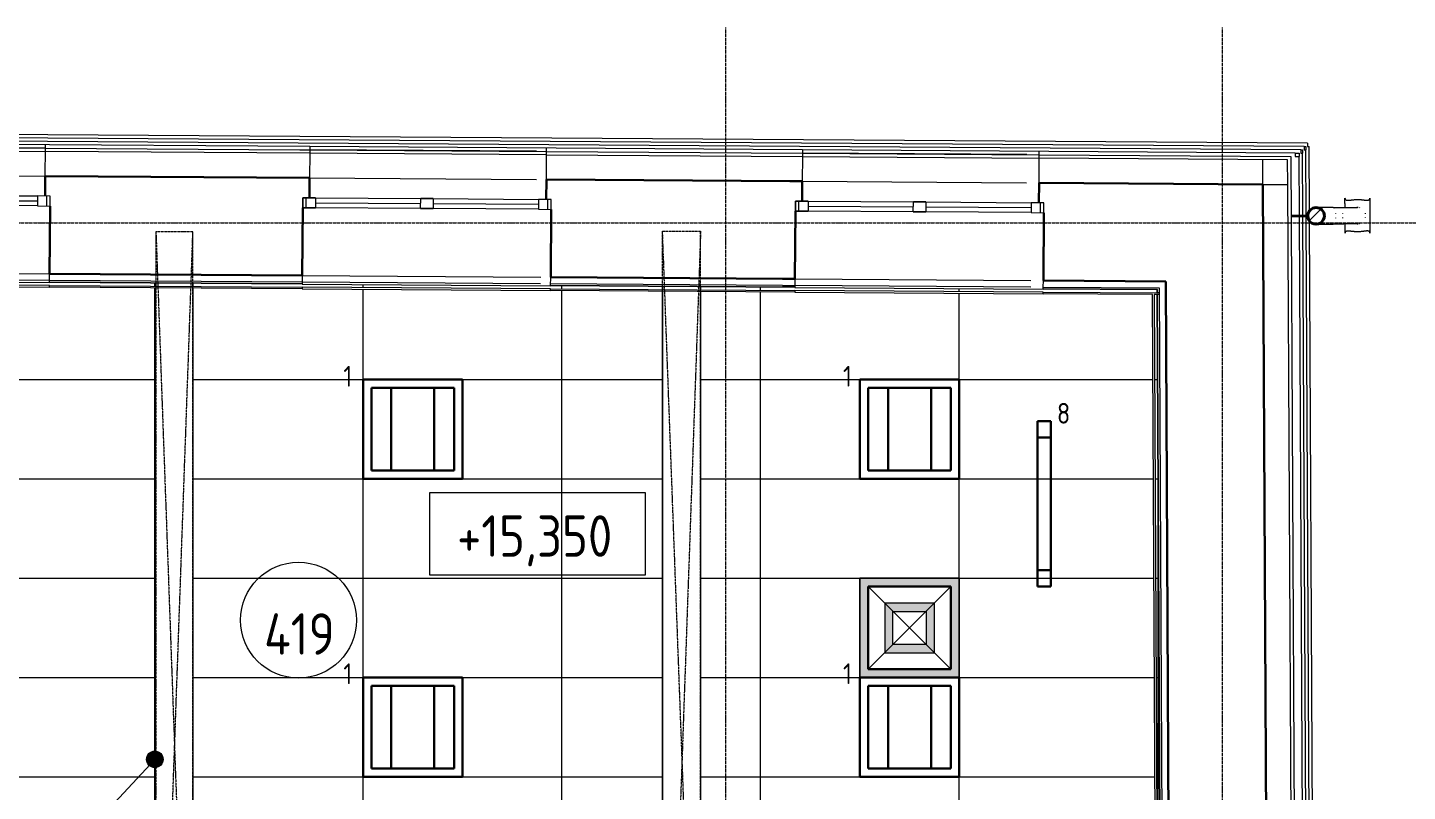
# Model space of a CAD drawing. Header units: millimetres. Extents: x -10051 to 73829, y -4843 to 44223.
# Drawn here: x -4216 to 4117, y 39611 to 44223 of the extents above; entities that cross this region are included whole.
import ezdxf

# ---------------------------------------------------------------- set-up
doc = ezdxf.new("R2010")
doc.units = ezdxf.units.MM
for name, pattern in [('ADSK_Линия сетки', [25, 20, -2.5, 0, -2.5]), ('ADSK_Штрих_ш3 п1_5', [4.5, 3, -1.5]), ('ADSK_Штрихпунктирная 2 точки_ш15 п1_5 п1_5 п1_5', [19.5, 15, -1.5, 0, -1.5, 0, -1.5])]:
    doc.linetypes.add(name, pattern=pattern)
for name, color, linetype, lineweight in [('_ Окна', 7, 'Continuous', 9), ('Аннотация', 7, 'Continuous', 20), ('Каркас', 7, 'Continuous', 18), ('Марки', 7, 'Continuous', 20), ('Марки помещений', 7, 'Continuous', 20), ('Обобщенные модели', 7, 'Continuous', 18), ('Окна', 7, 'Continuous', 9), ('Оси', 7, 'Continuous', 9), ('Отметки', 7, 'Continuous', 9), ('Потолки', 7, 'Continuous', 9), ('Потолки штриховка', 7, 'Continuous', 9), ('Стены внутренние', 7, 'Continuous', 18), ('Стены наружные', 7, 'Continuous', 18), ('Стены несущие', 7, 'Continuous', 30), ('Стены отделка', 7, 'Continuous', 30), ('Стены штриховка', 7, 'Continuous', 9), ('Узлы', 7, 'Continuous', 18)]:
    doc.layers.add(name, color=color, linetype=linetype, lineweight=lineweight)
doc.layers.add('Линии', color=7, linetype='Continuous', lineweight=9, true_color=0x00a600)
doc.styles.add('GOST Common_1', font='GOST_Common.ttf', dxfattribs={"width": 0.9, "height": 250})
doc.styles.add('GOST Common_2', font='GOST_Common.ttf', dxfattribs={"width": 0.9, "height": 250})
doc.styles.add('GOST Common_4', font='GOST_Common.ttf', dxfattribs={"width": 0.9, "height": 200})

# ---------------------------------------------------------------- blocks, each defined once
blk = doc.blocks.new('Водосток - Тип 1 _карниз больше 490мм_-5145492-План потолков 4-го этажа')
at = {"layer": 'Обобщенные модели', "lineweight": 9}
h = blk.add_hatch(dxfattribs=at)
h.set_pattern_fill('FP_10', color=256, style=0, pattern_type=2)
h.set_pattern_definition([(134.709, (43192.47, -3623.99), (-106.60335, -105.52595), [])])
h.paths.add_polyline_path([(173.7, 148.9), (173.3, 172.1), (164.1, 191.2), (144.7, 205.5), (125, 210), (103.3, 205), (85.9, 191.2), (76.3, 171.1), (76.5, 148.3), (85.9, 128.8), (103.3, 115), (125, 110), (148.3, 116.2), (164.1, 128.8), (173.3, 147.9)])
at = {"layer": 'Обобщенные модели'}
for p, q in [((18.8, 485), (24.9, 485)), ((225.1, 485), (231.2, 485)), ((24.9, 335), (18.8, 335)), ((231.2, 335), (225.1, 335)), ((75, 263.8), (75, 306.4)), ((75, 263.8), (75, 306.2)), ((75, 263.6), (75, 306.2)), ((175, 306.4), (175, 263.8)), ((175, 306.2), (175, 263.8)), ((175, 306.2), (175, 263.6)), ((120, 10), (120, 109.1)), ((130, 109.1), (130, 10))]:
    blk.add_line(p, q, dxfattribs=at)
at = {"layer": 'Обобщенные модели', "flags": 128}
for points in [[(75, 306.4), (75, 312), (75, 317.6), (75, 323.1), (75, 328.5), (75, 333.8), (75, 338.9), (75, 344), (75, 348.9), (75, 353.6), (75, 358.2), (75, 362.7), (75, 367), (75, 371.1), (75, 375.1), (75, 378.8), (75, 382.4), (75, 385.7), (75, 388.9), (75, 391.9), (75, 394.6), (75, 397.2), (75, 399.5), (75, 401.6), (75, 403.4), (75, 405.1), (75, 406.5), (75, 407.7), (75, 408.6), (75, 409.3), (75, 409.8), (75, 410), (75, 410)], [(175, 410), (175, 409.9), (175, 409.5), (175, 408.9), (175, 408.1), (175, 407), (175, 405.7), (175, 404.2), (175, 402.4), (175, 400.4), (175, 398.2), (175, 395.7), (175, 393), (175, 390.2), (175, 387.1), (175, 383.8), (175, 380.3), (175, 376.6), (175, 372.8), (175, 368.7), (175, 364.5), (175, 360.1), (175, 355.6), (175, 350.9), (175, 346), (175, 341), (175, 335.9), (175, 330.7), (175, 325.4), (175, 319.9), (175, 314.4), (175, 308.7), (175, 306.4)], [(75, 263.6), (75, 258), (75, 252.4), (75, 246.9), (75, 241.5), (75, 236.2), (75, 231.1), (75, 226), (75, 221.1), (75, 216.4), (75, 211.8), (75, 207.3), (75, 203), (75, 198.9), (75, 194.9), (75, 191.2), (75, 187.6), (75, 184.3), (75, 181.1), (75, 178.1), (75, 175.4), (75, 173)], [(175, 173), (175, 174.3), (175, 177), (175, 179.8), (175, 182.9), (175, 186.2), (175, 189.7), (175, 193.4), (175, 197.2), (175, 201.3), (175, 205.5), (175, 209.9), (175, 214.4), (175, 219.1), (175, 224), (175, 229), (175, 234.1), (175, 239.3), (175, 244.6), (175, 250.1), (175, 255.6), (175, 261.3), (175, 263.6)]]:
    blk.add_lwpolyline(points, dxfattribs=at)
at = {"layer": 'Обобщенные модели'}
for centre, radius, start, end in [((125, 410), 50, 163.32487, 166.67519), ((125, 410), 50, 103.32484, 106.67517), ((125, 410), 50, 73.32483, 76.67516), ((125, 410), 50, 13.32481, 16.67513), ((125, 410), 50, 174.54437, 183.38559), ((125, 410), 50, 356.72694, 5.45563), ((125, 160), 52, 90, 270), ((125, 160), 52, 270, 90)]:
    blk.add_arc(centre, radius, start, end, dxfattribs=at)
at = {"layer": 'Обобщенные модели', "lineweight": 40}
for start, end in [(90, 270), (270, 90)]:
    blk.add_arc((125, 160), 50, start, end, dxfattribs=at)
at = {"layer": 'Обобщенные модели'}
for centre, start_param, end_param in [((125, 306.2), 2.808758, 2.879793), ((125, 306.2), 2.808758, 2.879793), ((125, 263.8), 2.810841, 2.879793), ((125, 263.8), 2.810841, 2.879793), ((125, 263.8), 2.617994, 2.629684), ((125, 263.8), 2.617994, 2.629684), ((125, 306.2), 1.789368, 1.861695), ((125, 306.2), 1.789368, 1.861695), ((125, 263.8), 1.793719, 1.861695), ((125, 263.8), 1.793719, 1.861695), ((125, 306.2), 1.279898, 1.338096), ((125, 306.2), 1.279898, 1.338096), ((125, 263.8), 1.279898, 1.338096), ((125, 263.8), 1.279898, 1.338096)]:
    blk.add_ellipse(centre, major_axis=(50, 0), ratio=0.309017, start_param=start_param, end_param=end_param, dxfattribs=at)
for points, knots in [([(18.8, 335), (21.1, 335), (25.1, 335.7), (28.9, 338.6), (30.8, 342.1), (31.6, 344.9), (32, 347.4), (32.1, 349.4), (32.2, 351.5), (32.2, 353.8), (32.1, 356.2), (31.9, 358.7), (31.6, 361.4), (31.3, 364.1), (31, 367), (30.6, 369.9), (30.2, 372.9), (29.8, 376), (29.4, 379.2), (29, 382.4), (28.7, 385.7), (28.3, 390.2), (27.8, 395.9), (27.4, 405.3), (27.4, 414.8), (27.8, 424.1), (28.3, 429.8), (28.7, 434.3), (29, 437.6), (29.4, 440.8), (29.8, 444), (30.2, 447.1), (30.6, 450.1), (31, 453.1), (31.3, 455.9), (31.6, 458.6), (31.9, 461.3), (32.1, 463.8), (32.2, 466.2), (32.2, 468.5), (32.1, 470.6), (32, 472.7), (31.6, 475.1), (30.8, 477.9), (28.9, 481.5), (25.1, 484.3), (21.1, 485), (18.8, 485)], [-1, -1, -1, -1, -0.941176, -0.882353, -0.852941, -0.823529, -0.808824, -0.794118, -0.779412, -0.764706, -0.75, -0.735294, -0.720588, -0.705882, -0.691176, -0.676471, -0.661765, -0.647059, -0.632353, -0.617647, -0.602941, -0.588235, -0.558824, -0.529412, -0.470588, -0.441176, -0.411765, -0.397059, -0.382353, -0.367647, -0.352941, -0.338235, -0.323529, -0.308824, -0.294118, -0.279412, -0.264706, -0.25, -0.235294, -0.220588, -0.205882, -0.191176, -0.176471, -0.147059, -0.117647, -0.058824, 0, 0, 0, 0]), ([(18.8, 485), (22.1, 485), (28.9, 485), (39.4, 485), (48.4, 485), (56, 485), (60.8, 485), (64.9, 485), (67.9, 485), (71, 485), (74.3, 485), (77.6, 485), (81, 485), (83.9, 485), (86.4, 485), (88.2, 485), (90.2, 485), (92.8, 485), (96.1, 485), (99.6, 485), (102.5, 485), (104.8, 485), (107.1, 485), (110.3, 485), (116, 485), (121.3, 485), (125, 485)], [-1, -1, -1, -1, -0.875, -0.75, -0.625, -0.5625, -0.5, -0.46875, -0.4375, -0.40625, -0.375, -0.34375, -0.3125, -0.28125, -0.265625, -0.25, -0.234375, -0.21875, -0.1875, -0.15625, -0.140625, -0.125, -0.109375, -0.09375, -0.0625, 0, 0, 0, 0]), ([(125, 485), (128.7, 485), (134, 485), (139.7, 485), (142.9, 485), (145.2, 485), (147.5, 485), (150.4, 485), (153.9, 485), (157.2, 485), (159.8, 485), (161.8, 485), (163.6, 485), (166.1, 485), (169, 485), (172.4, 485), (175.7, 485), (179, 485), (182.1, 485), (185.1, 485), (189.2, 485), (194, 485), (201.6, 485), (210.6, 485), (221.1, 485), (227.9, 485), (231.2, 485)], [-1, -1, -1, -1, -0.9375, -0.90625, -0.890625, -0.875, -0.859375, -0.84375, -0.8125, -0.78125, -0.765625, -0.75, -0.734375, -0.71875, -0.6875, -0.65625, -0.625, -0.59375, -0.5625, -0.53125, -0.5, -0.4375, -0.375, -0.25, -0.125, 0, 0, 0, 0]), ([(231.2, 485), (228.9, 485), (224.9, 484.3), (221.1, 481.4), (219.2, 477.9), (218.4, 475.1), (218, 472.6), (217.9, 470.6), (217.8, 468.5), (217.8, 466.2), (217.9, 463.8), (218.1, 461.3), (218.4, 458.6), (218.7, 455.9), (219, 453), (219.4, 450.1), (219.8, 447.1), (220.2, 444), (220.6, 440.8), (221, 437.6), (221.3, 434.3), (221.7, 429.8), (222.2, 424.1), (222.6, 414.7), (222.6, 405.2), (222.2, 395.9), (221.7, 390.2), (221.3, 385.7), (221, 382.4), (220.6, 379.2), (220.2, 376), (219.8, 372.9), (219.4, 369.9), (219, 366.9), (218.7, 364.1), (218.4, 361.4), (218.1, 358.7), (217.9, 356.2), (217.8, 353.8), (217.8, 351.5), (217.9, 349.4), (218, 347.3), (218.4, 344.9), (219.2, 342.1), (221.1, 338.5), (224.9, 335.7), (228.9, 335), (231.2, 335)], [-1, -1, -1, -1, -0.941176, -0.882353, -0.852941, -0.823529, -0.808824, -0.794118, -0.779412, -0.764706, -0.75, -0.735294, -0.720588, -0.705882, -0.691176, -0.676471, -0.661765, -0.647059, -0.632353, -0.617647, -0.602941, -0.588235, -0.558824, -0.529412, -0.470588, -0.441176, -0.411765, -0.397059, -0.382353, -0.367647, -0.352941, -0.338235, -0.323529, -0.308824, -0.294118, -0.279412, -0.264706, -0.25, -0.235294, -0.220588, -0.205882, -0.191176, -0.176471, -0.147059, -0.117647, -0.058824, 0, 0, 0, 0]), ([(74.3, 335), (73.2, 335), (71, 335), (67.9, 335), (64.9, 335), (60.8, 335), (56, 335), (48.4, 335), (39.4, 335), (28.9, 335), (22.1, 335), (18.8, 335)], [-0.625, -0.625, -0.625, -0.625, -0.59375, -0.5625, -0.53125, -0.5, -0.4375, -0.375, -0.25, -0.125, 0, 0, 0, 0]), ([(231.2, 335), (227.9, 335), (221.1, 335), (210.6, 335), (201.6, 335), (194, 335), (189.2, 335), (185.1, 335), (182.1, 335), (179, 335), (176.8, 335), (175.7, 335)], [-1, -1, -1, -1, -0.875, -0.75, -0.625, -0.5625, -0.5, -0.46875, -0.4375, -0.40625, -0.375, -0.375, -0.375, -0.375])]:
    blk.add_open_spline(points, degree=3, knots=knots, dxfattribs=at)
blk = doc.blocks.new('окна_rehau_двупольное_2_фрамуги - 1460х2440 _нов_ ок-35-2923875-План потолков 4-го этажа')
at = {"layer": '_ Окна', "lineweight": 18}
for p, q in [((-750, 115), (-750, 175)), ((-750, 175), (-674, 175)), ((-674, 175), (-674, 115)), ((-38, 115), (-38, 175)), ((-38, 175), (38, 175)), ((38, 175), (38, 115)), ((674, 175), (674, 115)), ((750, 175), (674, 175)), ((750, 115), (750, 175)), ((-674, 115), (-750, 115)), ((38, 115), (-38, 115)), ((674, 115), (750, 115))]:
    blk.add_line(p, q, dxfattribs=at)
at = {"layer": '_ Окна'}
for p, q in [((-730, 115), (-730, 175)), ((730, 115), (730, 175)), ((-674, 145), (-38, 145)), ((38, 145), (674, 145))]:
    blk.add_line(p, q, dxfattribs=at)
at = {"layer": 'Окна'}
for p, q in [((-750, 175), (-750, 115)), ((-674, 175), (-750, 175)), ((-674, 175), (-38, 175)), ((38, 175), (-38, 175)), ((38, 175), (674, 175)), ((750, 175), (674, 175)), ((750, 115), (750, 175)), ((-750, 115), (-674, 115)), ((-38, 115), (-674, 115)), ((-38, 115), (38, 115)), ((674, 115), (38, 115)), ((674, 115), (750, 115))]:
    blk.add_line(p, q, dxfattribs=at)
blk = doc.blocks.new('окна_rehau_двупольное_2_фрамуги - 1460х2440 _нов_ ок-35-V16-План потолков 4-го этажа')
at = {"layer": '_ Окна', "lineweight": 18}
for p, q in [((-750, 115), (-750, 175)), ((-750, 175), (-674, 175)), ((-674, 175), (-674, 115)), ((-38, 115), (-38, 175)), ((-38, 175), (38, 175)), ((38, 175), (38, 115)), ((674, 175), (674, 115)), ((750, 175), (674, 175)), ((750, 115), (750, 175)), ((-674, 115), (-750, 115)), ((38, 115), (-38, 115)), ((674, 115), (750, 115))]:
    blk.add_line(p, q, dxfattribs=at)
at = {"layer": '_ Окна'}
for p, q in [((-730, 115), (-730, 175)), ((730, 115), (730, 175)), ((-674, 145), (-38, 145)), ((38, 145), (674, 145))]:
    blk.add_line(p, q, dxfattribs=at)
at = {"layer": 'Окна'}
for p, q in [((-750, 175), (-750, 115)), ((-674, 175), (-750, 175)), ((-674, 175), (-38, 175)), ((38, 175), (-38, 175)), ((38, 175), (674, 175)), ((750, 175), (674, 175)), ((750, 115), (750, 175)), ((-750, 115), (-674, 115)), ((-38, 115), (-674, 115)), ((-38, 115), (38, 115)), ((674, 115), (38, 115)), ((674, 115), (750, 115))]:
    blk.add_line(p, q, dxfattribs=at)
blk = doc.blocks.new('ADSK_Марка_Помещение_ОдноЗначение - Номер-159740-План потолков 4-го этажа')
at = {"layer": 'Марки помещений'}
blk.add_circle((0, 0), 3.5, dxfattribs=at)
blk = doc.blocks.new('Высотные отметки - Рамка-12095-План потолков 4-го этажа')
at = {"layer": 'Аннотация'}
for p, q in [((-6.5, 0), (-6.5, 5)), ((-6.5, 5), (6.5, 5)), ((6.5, 5), (6.5, 0)), ((6.5, 0), (-6.5, 0))]:
    blk.add_line(p, q, dxfattribs=at)

msp = doc.modelspace()

# ---------------------------------------------------------------- hatches: boundary and pattern name
at = {"layer": 'Марки'}
h = msp.add_hatch(color=256, dxfattribs=at)
edge = h.paths.add_edge_path()
edge.add_arc((-3447.788, 39804.111), 50, 0, 360)
at = {"layer": 'Потолки штриховка', "lineweight": 18}
h = msp.add_hatch(dxfattribs=at)
h.set_pattern_fill('FP_13', color=256, style=0, pattern_type=2)
h.set_pattern_definition([(0, (-2190, 40298), (0, -600), []), (270, (-2190, 40298), (-1200, -7e-14), [])])
h.paths.add_polyline_path([(2635.119, 36892.27), (2634.974, 36910.272), (-151.812, 36934.741), (-151.812, 36916.74), (2635.026, 36892.271)])
h.paths.add_polyline_path([(2637.13, 36890.252), (2637.026, 36892.253), (2635.137, 36892.253), (2637.119, 36890.263)])
h.paths.add_polyline_path([(-381.812, 36918.76), (-381.812, 36936.76), (-3217.788, 36961.661), (-3217.788, 36943.66), (-390, 36918.832)])
h.paths.add_polyline_path([(2634.974, 36920.273), (2605.4, 42610.684), (2587.452, 42610.684), (2617.452, 36920.426)])
h.paths.add_polyline_path([(2606.972, 36920.518), (2577.45, 42610.872), (-151.812, 42629.201), (-151.812, 36944.741), (2605.452, 36920.532)])
h.paths.add_polyline_path([(-3447.788, 36945.68), (-3447.788, 36963.681), (-4211.225, 36970.384), (-4211.225, 36952.383), (-3464.903, 36945.83)])
h.paths.add_polyline_path([(-381.812, 36946.761), (-381.812, 42630.746), (-3217.788, 42649.792), (-3217.788, 36971.661), (-840.311, 36950.787)])
h.paths.add_polyline_path([(-4239.225, 36952.629), (-4221.225, 36952.629), (-4221.225, 37528.058), (-6357.788, 37528.058), (-6357.733, 37510.058), (-4241.225, 37510.058), (-4241.225, 37508.058), (-4239.225, 37507.818), (-4239.225, 36970.384)])
h.paths.add_polyline_path([(-4239.225, 36950.629), (-4239.385, 36952.471), (-4241.225, 36950.646)])
h.paths.add_polyline_path([(-3447.788, 36973.681), (-3447.788, 42651.337), (-6357.788, 42670.881), (-6357.788, 37538.058), (-4211.225, 37538.058), (-4211.225, 36980.384), (-3504.84, 36974.182)])
h.paths.add_polyline_path([(-6385.788, 37510.058), (-6367.788, 37510.058), (-6367.788, 42670.948), (-6385.788, 42670.881), (-6385.788, 37528.058)])
h.paths.add_polyline_path([(-6385.788, 37508.058), (-6385.788, 37510.058), (-6387.788, 37508.058)])
h.paths.add_polyline_path([(2605.307, 42638.685), (2607.307, 42638.685), (2607.229, 42640.605), (2605.4, 42638.779)])
h.paths.add_polyline_path([(2605.4, 42620.684), (2605.307, 42638.685), (-151.812, 42657.202), (-151.812, 42639.202), (2605.307, 42620.685)])
h.paths.add_polyline_path([(-381.812, 42640.746), (-381.812, 42658.747), (-3217.788, 42677.793), (-3217.788, 42659.793), (-396.587, 42640.846)])
h.paths.add_polyline_path([(-3447.788, 42661.337), (-3447.788, 42679.338), (-6385.788, 42699.069), (-6385.386, 42681.066), (-3452.43, 42661.369)])
h.paths.add_polyline_path([(-6385.788, 42699.069), (-6387.788, 42701.083), (-6387.788, 42699.083)])
at = {"layer": 'Узлы', "true_color": 0x939393}
h = msp.add_hatch(color=252, dxfattribs=at)
h.paths.add_polyline_path([(810, 40298.011), (1410, 40298.011), (1410, 40898.011), (810, 40898.011), (810, 40348.011)])
h.paths.add_polyline_path([(860, 40348.011), (860, 40848.011), (1360, 40848.011), (1360, 40348.011)])
h.paths.add_polyline_path([(960, 40448.011), (1260, 40448.011), (1260, 40748.011), (960, 40748.011), (960, 40498.011)])
h.paths.add_polyline_path([(1010, 40498.011), (1010, 40698.011), (1210, 40698.011), (1210, 40498.011)])

# ---------------------------------------------------------------- linework, layer by layer
at = {"layer": 'Каркас', "color": 8, "linetype": 'ADSK_Штрих_ш3 п1_5', "lineweight": 9, "true_color": 0x808080}
for p, q in [((-3447.788, 42679.338), (-3447.788, 42661.337)), ((-3217.788, 42677.793), (-3217.788, 42659.793)), ((-3447.788, 42651.337), (-3447.788, 36973.681)), ((-3217.788, 42649.792), (-3217.788, 36971.661)), ((-381.812, 42658.747), (-381.812, 42640.746)), ((-381.812, 42630.746), (-381.812, 36946.761)), ((-151.812, 42657.202), (-151.812, 42639.202)), ((-151.812, 42629.201), (-151.812, 36944.741))]:
    msp.add_line(p, q, dxfattribs=at)
at = {"layer": 'Линии', "color": 7, "linetype": 'ADSK_Штрихпунктирная 2 точки_ш15 п1_5 п1_5 п1_5'}
for p, q in [((-3441.394, 42990.327), (-3217.788, 36801.154)), ((-3217.788, 42990.327), (-3441.394, 42990.327)), ((-3441.394, 42990.327), (-3441.394, 36801.154)), ((-3437.788, 36801.154), (-3217.788, 42990.327)), ((-3217.788, 36801.154), (-3217.788, 42990.327)), ((-381.812, 36752.028), (-381.812, 42993.863)), ((-381.812, 42993.863), (-151.812, 42993.863)), ((-151.812, 36804.689), (-381.812, 42993.863)), ((-151.812, 42993.863), (-371.812, 36752.028)), ((-151.812, 36752.028), (-151.812, 42993.863))]:
    msp.add_line(p, q, dxfattribs=at)
at = {"layer": 'Линии', "color": 5, "lineweight": 30, "true_color": 0x0000ff}
for p, q in [((-2190, 42098.011), (-1590, 42098.011)), ((-2190, 41498.011), (-2190, 42098.011)), ((-1590, 42098.011), (-1590, 41498.011)), ((810, 42098.011), (1410, 42098.011)), ((810, 41498.011), (810, 42098.011)), ((1410, 42098.011), (1410, 41498.011)), ((-1640, 42048.011), (-2140, 42048.011)), ((-2140, 42048.011), (-2140, 41548.011)), ((-2020, 42048.011), (-2020, 41548.011)), ((-1760, 42048.011), (-1760, 41548.011)), ((-1640, 41548.011), (-1640, 42048.011)), ((1360, 42048.011), (860, 42048.011)), ((860, 42048.011), (860, 41548.011)), ((980, 42048.011), (980, 41548.011)), ((1240, 42048.011), (1240, 41548.011)), ((1360, 41548.011), (1360, 42048.011)), ((1883.459, 41847.171), (1963.459, 41847.171)), ((1883.459, 40847.171), (1883.459, 41847.171)), ((1963.459, 41847.171), (1963.459, 40847.171)), ((1883.459, 41747.171), (1963.459, 41747.171)), ((-1590, 41498.011), (-2190, 41498.011)), ((-2140, 41548.011), (-1640, 41548.011)), ((1410, 41498.011), (810, 41498.011)), ((860, 41548.011), (1360, 41548.011)), ((1963.459, 40947.171), (1883.459, 40947.171)), ((1360, 40848.011), (860, 40848.011)), ((860, 40848.011), (860, 40348.011)), ((1360, 40348.011), (1360, 40848.011)), ((1963.459, 40847.171), (1883.459, 40847.171)), ((860, 40348.011), (1360, 40348.011)), ((-2190, 40298.011), (-1590, 40298.011)), ((-2190, 39698.011), (-2190, 40298.011)), ((-1640, 40248.011), (-2140, 40248.011)), ((-2140, 40248.011), (-2140, 39748.011)), ((-2020, 40248.011), (-2020, 39748.011)), ((-1760, 40248.011), (-1760, 39748.011)), ((-1640, 39748.011), (-1640, 40248.011)), ((-1590, 40298.011), (-1590, 39698.011)), ((-2140, 39748.011), (-1640, 39748.011)), ((-1590, 39698.011), (-2190, 39698.011))]:
    msp.add_line(p, q, dxfattribs=at)
at = {"layer": 'Линии', "color": 7, "lineweight": 18}
for p, q in [((810, 40898.011), (1410, 40898.011)), ((810, 40298.011), (810, 40898.011)), ((860, 40848.011), (1360, 40348.011)), ((1360, 40848.011), (860, 40348.011)), ((1410, 40898.011), (1410, 40298.011)), ((1410, 40298.011), (810, 40298.011))]:
    msp.add_line(p, q, dxfattribs=at)
at = {"layer": 'Линии', "color": 7}
for p, q in [((1410, 40898.011), (810, 40898.011)), ((810, 40898.011), (810, 40298.011)), ((860, 40348.011), (860, 40848.011)), ((860, 40848.011), (1360, 40848.011)), ((1360, 40848.011), (1360, 40348.011)), ((1410, 40298.011), (1410, 40898.011)), ((960, 40748.011), (960, 40448.011)), ((1260, 40748.011), (960, 40748.011)), ((1260, 40448.011), (1260, 40748.011)), ((1010, 40698.011), (1210, 40698.011)), ((1010, 40498.011), (1010, 40698.011)), ((1210, 40698.011), (1210, 40498.011)), ((1210, 40498.011), (1010, 40498.011)), ((960, 40448.011), (1260, 40448.011)), ((1360, 40348.011), (860, 40348.011)), ((810, 40298.011), (1410, 40298.011))]:
    msp.add_line(p, q, dxfattribs=at)
at = {"layer": 'Линии', "color": 1, "lineweight": 30, "true_color": 0xff0000}
for p, q in [((810, 40298.011), (1410, 40298.011)), ((810, 39698.011), (810, 40298.011)), ((1360, 40248.011), (860, 40248.011)), ((860, 40248.011), (860, 39748.011)), ((980, 40248.011), (980, 39748.011)), ((1240, 40248.011), (1240, 39748.011)), ((1360, 39748.011), (1360, 40248.011)), ((1410, 40298.011), (1410, 39698.011)), ((860, 39748.011), (1360, 39748.011)), ((1410, 39698.011), (810, 39698.011))]:
    msp.add_line(p, q, dxfattribs=at)
at = {"layer": 'Марки'}
msp.add_line((-3447.788, 39804.111), (-3943.277, 39273.351), dxfattribs=at)
msp.add_circle((-3447.788, 39804.111), 50, dxfattribs=at)
at = {"layer": 'Оси', "linetype": 'ADSK_Линия сетки'}
for p, q in [((-0.435, -3698.875), (-0.435, 44222.998)), ((2999.565, -3698.875), (2999.565, 44222.998)), ((-9251.096, 43045), (56004.853, 43045))]:
    msp.add_line(p, q, dxfattribs=at)
at = {"layer": 'Потолки'}
for p, q in [((-3447.788, 42661.337), (-3447.788, 42679.338)), ((-3217.788, 42677.793), (-3217.788, 42659.793)), ((-3447.788, 36973.681), (-3447.788, 42651.337)), ((-3217.788, 42649.792), (-3217.788, 36971.661)), ((-381.812, 42640.746), (-381.812, 42658.747)), ((-381.812, 36946.761), (-381.812, 42630.746)), ((-151.812, 42657.202), (-151.812, 42639.202)), ((-151.812, 42629.201), (-151.812, 36944.741))]:
    msp.add_line(p, q, dxfattribs=at)
at = {"layer": 'Стены внутренние'}
for p, q in [((-5584.037, 42665.684), (-4084.07, 42655.61)), ((-4084.003, 42665.61), (-5583.969, 42675.684)), ((-5582.499, 42745.676), (-4083.533, 42735.609)), ((-2557.215, 42725.358), (-1117.6, 42715.689)), ((417.958, 42705.377), (1842.333, 42695.811)), ((-2557.752, 42645.36), (-1057.786, 42635.286)), ((-1057.718, 42645.286), (-2557.685, 42655.359)), ((417.421, 42625.378), (1917.387, 42615.305)), ((1917.455, 42625.304), (417.488, 42635.378))]:
    msp.add_line(p, q, dxfattribs=at)
at = {"layer": 'Стены наружные'}
for p, q in [((3512.949, 43524.608), (-7187.788, 43596.474)), ((3493.05, 43504.742), (-7167.788, 43576.34)), ((3473.168, 43484.875), (-7147.788, 43556.206)), ((-2511.977, 43505.072), (-7097.788, 43535.87)), ((-5538.396, 43505.397), (-4108.428, 43495.793)), ((-4108.428, 43495.793), (-5537.396, 43505.39)), ((-4108.428, 43495.793), (-4108.294, 43515.792)), ((-2511.977, 43505.072), (-2512.111, 43485.072)), ((3438.229, 43465.11), (-2511.977, 43505.072)), ((3493.05, 43504.742), (3492.915, 43484.742)), ((3493.05, 43504.741), (3502.932, 43504.675)), ((3502.932, 43504.675), (3503.033, 43484.674)), ((3512.949, 43524.608), (3512.814, 43504.609)), ((3512.814, 43504.609), (3522.933, 43504.541)), ((3524.902, 43117.118), (3522.933, 43504.541)), ((-5538.531, 43485.397), (-4108.563, 43475.793)), ((-1082.278, 43455.469), (-2512.246, 43465.073)), ((-2512.111, 43485.072), (-1082.144, 43475.468)), ((-1142.495, 43475.874), (-2512.111, 43485.072)), ((-1082.144, 43475.468), (-1082.009, 43495.468)), ((462.927, 43445.091), (1892.895, 43435.488)), ((463.196, 43485.09), (463.062, 43465.091)), ((463.062, 43465.091), (1893.029, 43455.487)), ((1817.438, 43455.995), (463.062, 43465.091)), ((1893.029, 43455.487), (1893.164, 43475.487)), ((3438.229, 43465.11), (3438.095, 43445.111)), ((3438.095, 43445.111), (3463.214, 43444.942)), ((3438.229, 43465.11), (3463.151, 43464.942)), ((3463.151, 43464.942), (3463.253, 43444.942)), ((3465.016, 43090.465), (3463.214, 43444.942)), ((3473.168, 43484.875), (3473.034, 43464.876)), ((3473.034, 43464.876), (3483.152, 43464.808)), ((3473.168, 43484.875), (3483.033, 43484.809)), ((3483.033, 43484.809), (3483.134, 43464.808)), ((3485.055, 43090.567), (3483.152, 43464.808)), ((3492.915, 43484.742), (3503.034, 43484.674)), ((3505.036, 43090.668), (3503.034, 43484.674)), ((-5538.538, 43335.394), (-4109.57, 43325.797)), ((-2513.253, 43315.076), (-1143.637, 43305.878)), ((461.92, 43295.095), (1816.296, 43285.999)), ((3540.011, 28336.01), (3465.064, 43080.984)), ((3560.05, 28336.112), (3485.103, 43081.015)), ((3580.032, 28336.213), (3505.085, 43081.045)), ((3599.897, 28362.663), (3525.219, 43054.763)), ((-5583.849, 42693.684), (-4083.882, 42683.61)), ((-4083.802, 42695.61), (-5582.768, 42705.677)), ((-2557.564, 42673.359), (-1057.598, 42663.285)), ((-1117.869, 42675.69), (-2557.483, 42685.359)), ((1842.065, 42655.811), (417.69, 42665.378)), ((417.609, 42653.378), (1917.575, 42643.304))]:
    msp.add_line(p, q, dxfattribs=at)
at = {"layer": 'Стены несущие'}
for p, q in [((-4110.376, 43205.799), (-4109.57, 43325.797)), ((-4109.57, 43325.797), (-2513.253, 43315.076)), ((-2513.253, 43315.076), (-2514.059, 43195.079)), ((-1084.091, 43185.475), (-1083.285, 43305.472)), ((386.328, 43295.602), (-1083.285, 43305.472)), ((386.328, 43295.602), (461.92, 43295.095)), ((461.92, 43295.095), (461.114, 43175.097)), ((1891.082, 43165.494), (1891.888, 43285.491)), ((3244.068, 43276.41), (1891.888, 43285.491)), ((3283.723, 35474.656), (3244.068, 43276.41)), ((-4080.377, 43205.598), (-4079.377, 43205.591)), ((-4083.533, 42735.609), (-4080.78, 43145.599)), ((-2554.461, 43135.349), (-2557.215, 42725.358)), ((-1057.248, 42715.284), (-1054.495, 43125.275)), ((420.712, 43115.367), (417.958, 42705.377)), ((1917.925, 42695.303), (1920.678, 43105.294)), ((-2557.215, 42725.358), (-4083.533, 42735.609)), ((342.367, 42705.884), (-1057.248, 42715.284)), ((417.958, 42705.377), (342.367, 42705.884)), ((1917.925, 42695.303), (2657.039, 42690.339)), ((2686.777, 36839.815), (2657.039, 42690.339))]:
    msp.add_line(p, q, dxfattribs=at)
at = {"layer": 'Стены отделка', "lineweight": 9}
for p, q in [((-4109.57, 43325.797), (-4108.428, 43495.793)), ((-2512.246, 43465.073), (-4108.563, 43475.793)), ((-4108.428, 43495.793), (-4107.429, 43495.786)), ((-4107.429, 43495.786), (-2572.463, 43485.477)), ((-2572.463, 43485.477), (-2512.111, 43485.072)), ((-2512.246, 43465.073), (-2513.253, 43315.076)), ((-2512.111, 43485.072), (-2512.246, 43465.073)), ((-1083.285, 43305.472), (-1082.278, 43455.469)), ((-1082.278, 43455.469), (-1082.144, 43475.468)), ((-1082.278, 43455.469), (462.927, 43445.091)), ((-1082.144, 43475.468), (463.062, 43465.091)), ((462.927, 43445.091), (461.92, 43295.095)), ((463.062, 43465.091), (462.927, 43445.091)), ((1891.888, 43285.491), (1892.895, 43435.488)), ((1892.895, 43435.488), (1893.029, 43455.487)), ((3393.313, 43425.411), (1892.895, 43435.488)), ((1893.029, 43455.487), (3413.212, 43445.278)), ((3244.068, 43276.41), (3243.305, 43426.418)), ((3394.075, 43275.402), (3393.313, 43425.411)), ((3413.212, 43445.278), (3453.721, 35475.521)), ((-4109.57, 43325.797), (-4109.57, 43325.797)), ((386.328, 43295.602), (386.328, 43295.602)), ((3244.068, 43276.41), (3394.075, 43275.402)), ((-4084.07, 42655.61), (-4084.003, 42665.61)), ((-4084.003, 42665.61), (-2557.685, 42655.359)), ((-4083.882, 42683.61), (-4083.802, 42695.61)), ((-2557.564, 42673.359), (-4083.882, 42683.61)), ((-4083.802, 42695.61), (-4083.533, 42735.609)), ((-4083.802, 42695.61), (-4082.802, 42695.603)), ((-2557.483, 42685.359), (-2557.564, 42673.359)), ((-2557.215, 42725.358), (-2557.483, 42685.359)), ((-2557.215, 42725.358), (-2557.215, 42725.358)), ((-1057.598, 42663.285), (-1057.248, 42715.284)), ((342.098, 42665.885), (417.69, 42665.378)), ((417.958, 42705.377), (417.609, 42653.378)), ((1917.656, 42655.304), (1917.925, 42695.303)), ((2617.037, 42690.608), (2617.04, 42690.131)), ((2617.04, 42690.131), (2657.039, 42690.339)), ((2657.039, 42690.339), (2687.186, 36879.466)), ((-2557.752, 42645.36), (-4084.07, 42655.61)), ((-2557.685, 42655.359), (-2557.752, 42645.36)), ((-1057.786, 42635.286), (-1057.718, 42645.286)), ((417.421, 42625.378), (-1057.786, 42635.286)), ((-1057.718, 42645.286), (417.488, 42635.378)), ((417.609, 42653.378), (-1057.598, 42663.285)), ((417.488, 42635.378), (417.421, 42625.378)), ((1917.387, 42615.305), (1917.455, 42625.304)), ((2577.45, 42610.872), (1917.387, 42615.305)), ((1917.455, 42625.304), (2605.4, 42620.684)), ((1917.575, 42643.304), (1917.656, 42655.304)), ((2605.307, 42638.685), (1917.575, 42643.304)), ((2606.972, 36920.518), (2577.45, 42610.872)), ((2605.452, 42610.684), (2587.451, 42610.805)), ((2587.451, 42610.805), (2616.973, 36920.431)), ((2605.4, 42620.684), (2605.307, 42638.685)), ((2634.974, 36920.273), (2605.452, 42610.684)), ((2617.245, 42650.605), (2647.187, 36879.259))]:
    msp.add_line(p, q, dxfattribs=at)
at = {"layer": 'Стены штриховка'}
for p, q in [((3433.721, 35475.419), (3394.075, 43275.402)), ((-2557.55, 42675.359), (-4083.869, 42685.61)), ((-2557.483, 42685.359), (-4082.802, 42695.603)), ((417.623, 42655.378), (-1057.584, 42665.285)), ((342.098, 42665.885), (-1057.517, 42675.285)), ((2607.296, 42640.672), (1917.589, 42645.304)), ((1917.656, 42655.304), (2617.245, 42650.605)), ((2617.401, 42620.604), (2605.4, 42620.684)), ((2617.452, 42610.603), (2605.452, 42610.684)), ((2607.4, 42620.671), (2607.296, 42640.672)), ((2636.974, 36920.255), (2607.452, 42610.67))]:
    msp.add_line(p, q, dxfattribs=at)

# ---------------------------------------------------------------- block references
at = {"layer": 'Марки помещений', "xscale": 99.99999999999993, "yscale": 99.99999999999993, "zscale": 99.99999999999993}
msp.add_blockref('ADSK_Марка_Помещение_ОдноЗначение - Номер-159740-План потолков 4-го этажа', (-2580.138, 40644.816), dxfattribs=at)
at = {"layer": 'Обобщенные модели', "rotation": 270.2912255442424}
msp.add_blockref('Водосток - Тип 1 _карниз больше 490мм_-5145492-План потолков 4-го этажа', (3404.406, 43210.329), dxfattribs=at)
at = {"layer": 'Окна', "rotation": 359.6152078770644}
for name, p in [('окна_rehau_двупольное_2_фрамуги - 1460х2440 _нов_ ок-35-2923875-План потолков 4-го этажа', (-4831.535, 43035.639)), ('окна_rehau_двупольное_2_фрамуги - 1460х2440 _нов_ ок-35-V16-План потолков 4-го этажа', (-1805.25, 43015.314)), ('окна_rehau_двупольное_2_фрамуги - 1460х2440 _нов_ ок-35-V16-План потолков 4-го этажа', (1169.923, 42995.333))]:
    msp.add_blockref(name, p, dxfattribs=at)
at = {"layer": 'Отметки', "lineweight": 20, "xscale": 99.99999999999993, "yscale": 99.99999999999993, "zscale": 99.99999999999993}
msp.add_blockref('Высотные отметки - Рамка-12095-План потолков 4-го этажа', (-1137.353, 40915.47), dxfattribs=at)

# ---------------------------------------------------------------- texts
at = {"layer": 'Аннотация', "lineweight": 9, "char_height": 125, "width": 175.5, "attachment_point": 5, "line_spacing_factor": 1.022766, "style": 'GOST Common_4'}
for s, insert in [('\\pt180,360,540,720,900,1080,1260,1440,1620,1800,1980,2160,2340,2520,2700,2880,3060,3240,3420,3600,3780,3960,4140,4320,4500,4680,4860,5040,5220,5400,5580,5760;1 ', (-2282.254, 42117.667)), ('\\pt180,360,540,720,900,1080,1260,1440,1620,1800,1980,2160,2340,2520,2700,2880,3060,3240,3420,3600,3780,3960,4140,4320,4500,4680,4860,5040,5220,5400,5580,5760;1 ', (735.022, 42117.667)), ('\\pt180,360,540,720,900,1080,1260,1440,1620,1800,1980,2160,2340,2520,2700,2880,3060,3240,3420,3600,3780,3960,4140,4320,4500,4680,4860,5040,5220,5400,5580,5760;8 ', (2040.226, 41894.034)), ('\\pt180,360,540,720,900,1080,1260,1440,1620,1800,1980,2160,2340,2520,2700,2880,3060,3240,3420,3600,3780,3960,4140,4320,4500,4680,4860,5040,5220,5400,5580,5760;1 ', (-2282.254, 40321.406)), ('\\pt180,360,540,720,900,1080,1260,1440,1620,1800,1980,2160,2340,2520,2700,2880,3060,3240,3420,3600,3780,3960,4140,4320,4500,4680,4860,5040,5220,5400,5580,5760;1 ', (735.022, 40321.406))]:
    msp.add_mtext(s, dxfattribs=dict(at, insert=insert))
at = {"layer": 'Марки помещений', "lineweight": 9, "insert": (-2574.746, 40561.234), "char_height": 250, "width": 458.1, "attachment_point": 5, "line_spacing_factor": 1.022766, "style": 'GOST Common_1'}
msp.add_mtext('\\pt450,900,1350,1800,2250,2700,3150,3600,4050,4500,4950,5400,5850,6300,6750,7200,7650,8100,8550,9000,9450,9900,10350,10800,11250,11700,12150,12600,13050,13500,13950,14400;419', dxfattribs=at)
at = {"layer": 'Отметки', "lineweight": 20, "insert": (-1622.599, 41277.856), "char_height": 250, "width": 1164.59094, "attachment_point": 1, "line_spacing_factor": 1.022761, "style": 'GOST Common_2'}
msp.add_mtext('+15,350', dxfattribs=at)

doc.saveas('drawing.dxf')
